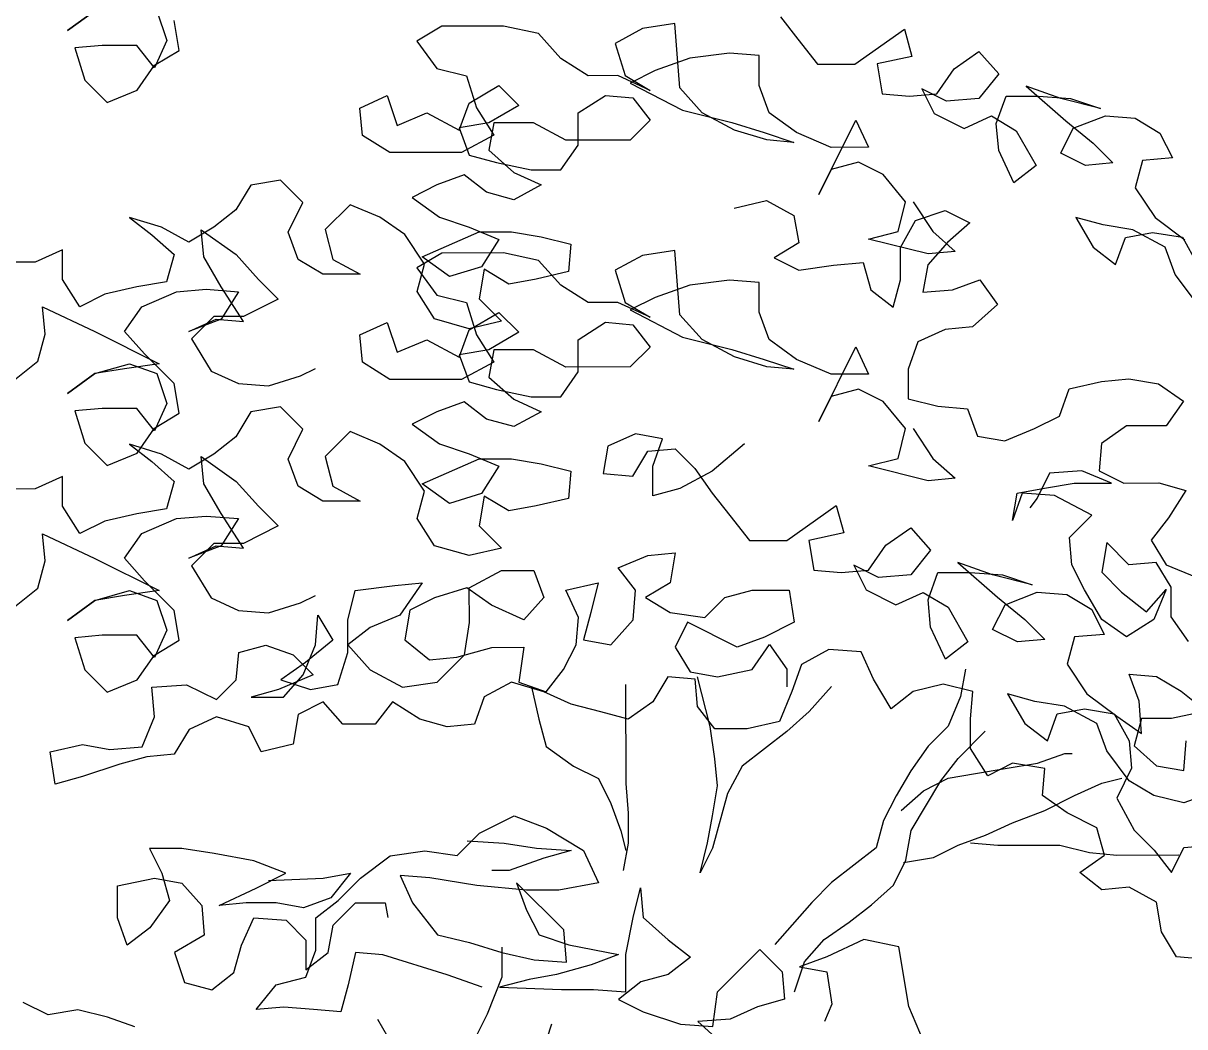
# Model space of a CAD drawing. Header units: millimetres. Extents: x 87938 to 265635, y 330093 to 434310.
# Drawn here: x 107200 to 108767, y 373832 to 375187 of the extents above; entities that cross this region are included whole.
import ezdxf

# ---------------------------------------------------------------- set-up
doc = ezdxf.new("R2010")
doc.units = ezdxf.units.MM

# ---------------------------------------------------------------- blocks, each defined once
blk = doc.blocks.new('A$C2800069E')
for p, q in [((1846.3, 7663.5), (1818, 7642.9)), ((1818, 7642.9), (1846.3, 7663.5)), ((1910.7, 7663.6), (1921, 7632.7)), ((2558, 7657.1), (2576, 7633.9)), ((1933.9, 7622.4), (1928.7, 7653.3)), ((2206.4, 7647.5), (2180.7, 7632)), ((2270.7, 7647.5), (2206.4, 7647.5)), ((2306.8, 7639.9), (2270.7, 7647.5)), ((2414.9, 7645.1), (2386.6, 7629.6)), ((2448.4, 7650.3), (2414.9, 7645.1)), ((2451, 7614.2), (2448.4, 7650.3)), ((2635.2, 7608.2), (2686.7, 7644.3)), ((2686.7, 7644.3), (2694.4, 7616)), ((1921, 7632.7), (1908.2, 7604.4)), ((2180.7, 7632), (2201.3, 7603.7)), ((2330, 7614.1), (2306.8, 7639.9)), ((2576, 7633.9), (2596.6, 7608.2)), ((1854.1, 7627.5), (1825.8, 7624.9)), ((1825.8, 7624.9), (1836.1, 7591.5)), ((1890.1, 7627.5), (1854.1, 7627.5)), ((1908.2, 7604.4), (1890.1, 7627.5)), ((1908.2, 7607), (1933.9, 7622.4)), ((2386.6, 7629.6), (2396.9, 7596.2)), ((2505, 7619.4), (2463.8, 7614.3)), ((2535.9, 7616.9), (2505, 7619.4)), ((2738.2, 7603.2), (2763.9, 7621.2)), ((2763.9, 7621.2), (2784.6, 7598.1)), ((2358.3, 7596.1), (2330, 7614.1)), ((2463.8, 7614.3), (2427.8, 7601.4)), ((2453.6, 7583.4), (2451, 7614.2)), ((2535.9, 7586), (2535.9, 7616.9)), ((2596.6, 7608.2), (2635.2, 7608.2)), ((2694.4, 7616), (2658.4, 7608.3)), ((2658.4, 7608.3), (2663.6, 7577.4)), ((1890.2, 7581.2), (1908.2, 7607)), ((2201.3, 7603.7), (2232.2, 7596)), ((2232.2, 7596), (2242.5, 7562.6)), ((2389.2, 7596.2), (2358.3, 7596.1)), ((2422.7, 7580.8), (2389.2, 7596.2)), ((2396.9, 7596.2), (2422.7, 7580.8)), ((2427.8, 7601.4), (2402.1, 7588.5)), ((2720.2, 7577.4), (2738.2, 7603.2)), ((2784.6, 7598.1), (2764, 7572.3)), ((1836.1, 7591.5), (1859.3, 7568.3)), ((2234.8, 7567.7), (2265.7, 7585.8)), ((2265.7, 7585.8), (2286.3, 7565.2)), ((2402.1, 7588.5), (2456.2, 7560.2)), ((2476.8, 7557.6), (2453.6, 7583.4)), ((2546.3, 7557.7), (2535.9, 7586)), ((2848.9, 7572.4), (2812.9, 7585.2)), ((2812.9, 7585.2), (2854.1, 7549.2)), ((1859.3, 7568.3), (1890.2, 7581.2)), ((2121.5, 7562.5), (2149.8, 7575.4)), ((2149.8, 7575.4), (2160.2, 7544.5)), ((2348.1, 7557.5), (2376.4, 7575.6)), ((2376.4, 7575.6), (2404.7, 7573)), ((2404.7, 7573), (2422.7, 7549.9)), ((2663.6, 7577.4), (2691.9, 7574.8)), ((2691.9, 7574.8), (2720.2, 7577.4)), ((2730.5, 7569.7), (2704.8, 7582.6)), ((2704.8, 7582.6), (2717.7, 7556.8)), ((2764, 7572.3), (2730.5, 7569.7)), ((2782, 7546.6), (2792.3, 7574.9)), ((2792.3, 7574.9), (2825.8, 7575)), ((2825.8, 7575), (2859.2, 7572.4)), ((2890.1, 7562.1), (2848.9, 7572.4)), ((2859.2, 7572.4), (2890.1, 7562.1)), ((2124.1, 7534.1), (2121.5, 7562.5)), ((2224.5, 7539.4), (2234.8, 7567.7)), ((2242.5, 7562.6), (2260.6, 7534.3)), ((2286.3, 7565.2), (2255.4, 7547.1)), ((2456.2, 7560.2), (2507.7, 7547.4)), ((2160.2, 7544.5), (2191, 7557.4)), ((2191, 7557.4), (2224.5, 7539.4)), ((2255.4, 7547.1), (2224.5, 7542)), ((2260.5, 7547.1), (2255.4, 7518.8)), ((2301.7, 7547.2), (2260.5, 7547.1)), ((2335.2, 7529.2), (2301.7, 7547.2)), ((2348.1, 7524.1), (2348.1, 7557.5)), ((2422.7, 7549.9), (2402.1, 7529.3)), ((2510.2, 7539.6), (2476.8, 7557.6)), ((2507.7, 7547.4), (2541.1, 7537.1)), ((2574.6, 7537.1), (2546.3, 7557.7)), ((2597.8, 7472.8), (2636.4, 7550.1)), ((2636.4, 7550.1), (2649.3, 7521.8)), ((2717.7, 7556.8), (2748.6, 7541.4)), ((2748.6, 7541.4), (2776.9, 7554.3)), ((2776.9, 7554.3), (2802.6, 7538.9)), ((2854.1, 7549.2), (2882.4, 7526.1)), ((2861.8, 7541.5), (2895.3, 7554.4)), ((2895.3, 7554.4), (2926.2, 7551.9)), ((2926.2, 7551.9), (2951.9, 7536.5)), ((2224.5, 7542), (2234.8, 7513.7)), ((2543.7, 7529.4), (2510.2, 7539.6)), ((2541.1, 7537.1), (2572, 7526.8)), ((2610.7, 7521.7), (2574.6, 7537.1)), ((2784.6, 7518.3), (2782, 7546.6)), ((2802.6, 7538.9), (2823.3, 7502.9)), ((2849, 7515.8), (2861.8, 7541.5)), ((2951.9, 7536.5), (2964.8, 7510.7)), ((2152.5, 7516.2), (2124.1, 7534.1)), ((2260.6, 7534.3), (2227.1, 7516.2)), ((2330.1, 7498.3), (2348.1, 7524.1)), ((2402.1, 7529.3), (2335.2, 7529.2)), ((2572, 7526.8), (2543.7, 7529.4)), ((2882.4, 7526.1), (2903.1, 7505.5)), ((2227.1, 7516.2), (2152.5, 7516.2)), ((2234.8, 7513.7), (2263.2, 7506)), ((2255.4, 7518.8), (2281.2, 7495.7)), ((2649.3, 7521.8), (2610.7, 7521.7)), ((2800.1, 7484.8), (2784.6, 7518.3)), ((2874.7, 7502.9), (2849, 7515.8)), ((2964.8, 7510.7), (2933.9, 7508.1)), ((2263.2, 7506), (2299.2, 7498.3)), ((2639, 7506.3), (2610.7, 7498.6)), ((2664.7, 7493.5), (2639, 7506.3)), ((2823.3, 7502.9), (2800.1, 7484.8)), ((2903.1, 7505.5), (2874.7, 7502.9)), ((2933.9, 7508.1), (2926.2, 7479.8)), ((2039.2, 7487.7), (2008.3, 7482.6)), ((2062.4, 7464.6), (2039.2, 7487.7)), ((2229.7, 7493.1), (2201.4, 7482.7)), ((2252.9, 7475.1), (2229.7, 7493.1)), ((2281.2, 7495.7), (2309.5, 7482.8)), ((2299.2, 7498.3), (2330.1, 7498.3)), ((2610.7, 7498.6), (2597.8, 7472.8)), ((2687.9, 7465.2), (2664.7, 7493.5)), ((2008.3, 7482.6), (1992.9, 7456.8)), ((2201.4, 7482.7), (2175.7, 7469.8)), ((2281.2, 7467.4), (2252.9, 7475.1)), ((2309.5, 7482.8), (2281.2, 7467.4)), ((2926.2, 7479.8), (2946.9, 7448.9)), ((2047, 7433.7), (2062.4, 7464.6)), ((2175.7, 7469.8), (2204, 7449.3)), ((2510.1, 7458.6), (2543.6, 7466.4)), ((2543.6, 7466.4), (2571.9, 7450.9)), ((2680.2, 7434.3), (2687.9, 7465.2)), ((2695.7, 7465.2), (2716.3, 7434.3)), ((1992.9, 7456.8), (1969.8, 7438.8)), ((2111.3, 7462.1), (2085.6, 7436.3)), ((2142.2, 7449.2), (2111.3, 7462.1)), ((2571.9, 7450.9), (2577.1, 7422.6)), ((2698, 7445.9), (2728.9, 7456.2)), ((2728.9, 7456.2), (2754.7, 7443.4)), ((1915.7, 7438.7), (1882.2, 7449)), ((1882.2, 7449), (1905.4, 7431)), ((1944, 7423.3), (1915.7, 7438.7)), ((1969.8, 7438.8), (1944, 7423.3)), ((2168, 7431.2), (2142.2, 7449.2)), ((2204, 7449.3), (2234.9, 7439)), ((2234.9, 7439), (2265.8, 7426.2)), ((2682.6, 7417.6), (2698, 7445.9)), ((2754.7, 7443.4), (2731.5, 7422.8)), ((2892.8, 7441.2), (2864.5, 7448.9)), ((2864.5, 7448.9), (2882.5, 7418)), ((2923.7, 7436), (2892.8, 7441.2)), ((2946.9, 7448.9), (2977.8, 7425.8)), ((1905.4, 7431), (1928.6, 7410.4)), ((1959.5, 7407.9), (1956.9, 7436.2)), ((1956.9, 7436.2), (1993, 7410.5)), ((2057.3, 7405.4), (2047, 7433.7)), ((2085.6, 7436.3), (2093.4, 7405.4)), ((2188.6, 7400.3), (2168, 7431.2)), ((2186, 7408.1), (2245.2, 7433.9)), ((2245.2, 7433.9), (2278.7, 7433.9)), ((2278.7, 7433.9), (2309.6, 7428.8)), ((2309.6, 7428.8), (2340.5, 7421.1)), ((2649.4, 7426.5), (2680.2, 7434.3)), ((2711.2, 7411.1), (2649.4, 7426.5)), ((2716.3, 7434.3), (2739.5, 7413.7)), ((2905.7, 7400), (2916, 7428.3)), ((2916, 7428.3), (2944.3, 7433.5)), ((2957.2, 7418), (2923.7, 7436)), ((2944.3, 7433.5), (2975.2, 7428.4)), ((2975.2, 7428.4), (2990.7, 7400.1)), ((1812.8, 7415.4), (1784.4, 7402.6)), ((1812.8, 7384.6), (1812.8, 7415.4)), ((2265.8, 7426.2), (2247.8, 7397.8)), ((2340.5, 7421.1), (2337.9, 7392.8)), ((2448.4, 7414.8), (2414.9, 7409.6)), ((2451, 7378.8), (2448.4, 7414.8)), ((2577.1, 7422.6), (2551.3, 7407.2)), ((2682.6, 7384.1), (2682.6, 7417.6)), ((2731.5, 7422.8), (2710.9, 7399.6)), ((2882.5, 7418), (2905.7, 7400)), ((2967.5, 7389.7), (2957.2, 7418)), ((1784.4, 7402.6), (1753.6, 7402.5)), ((1928.6, 7410.4), (1920.9, 7382.1)), ((1977.5, 7377), (1959.5, 7407.9)), ((1993, 7410.5), (2016.1, 7384.7)), ((2083.1, 7390), (2057.3, 7405.4)), ((2093.4, 7405.4), (2121.7, 7390)), ((2206.4, 7412), (2180.7, 7396.5)), ((2214.4, 7387.5), (2186, 7408.1)), ((2270.7, 7412.1), (2206.4, 7412)), ((2306.8, 7404.4), (2270.7, 7412.1)), ((2330, 7378.6), (2306.8, 7404.4)), ((2414.9, 7409.6), (2386.6, 7394.1)), ((2551.3, 7407.2), (2577.1, 7394.3)), ((2739.5, 7413.7), (2711.2, 7411.1)), ((2180.7, 7396.5), (2201.3, 7368.2)), ((2180.9, 7372), (2188.6, 7400.3)), ((2247.8, 7397.8), (2214.4, 7387.5)), ((2250.4, 7395.3), (2245.3, 7364.4)), ((2276.1, 7379.8), (2250.4, 7395.3)), ((2337.9, 7392.8), (2304.5, 7385)), ((2386.6, 7394.1), (2396.9, 7360.7)), ((2577.1, 7394.3), (2613.1, 7399.5)), ((2613.1, 7399.5), (2644, 7402.1)), ((2644, 7402.1), (2651.8, 7373.8)), ((2710.9, 7399.6), (2705.8, 7371.3)), ((1830.8, 7356.3), (1812.8, 7384.6)), ((1920.9, 7382.1), (1890, 7376.9)), ((2016.1, 7384.7), (2036.8, 7364.2)), ((2121.7, 7390), (2083.1, 7390)), ((2304.5, 7385), (2276.1, 7379.8)), ((2358.3, 7360.7), (2330, 7378.6)), ((2463.8, 7378.8), (2427.8, 7365.9)), ((2453.6, 7347.9), (2451, 7378.8)), ((2505, 7384), (2463.8, 7378.8)), ((2535.9, 7381.4), (2505, 7384)), ((2535.9, 7350.5), (2535.9, 7381.4)), ((2674.9, 7355.8), (2682.6, 7384.1)), ((2736.7, 7373.9), (2765, 7384.2)), ((2765, 7384.2), (2783.1, 7358.5)), ((2990.7, 7358.9), (2967.5, 7389.7)), ((1856.6, 7369.2), (1830.8, 7356.3)), ((1890, 7376.9), (1856.6, 7369.2)), ((1895.2, 7356.3), (1931.2, 7371.8)), ((1931.2, 7371.8), (1962.1, 7374.4)), ((1962.1, 7374.4), (1995.6, 7371.9)), ((2000.7, 7341), (1977.5, 7377)), ((1995.6, 7371.9), (1977.6, 7343.5)), ((2198.9, 7343.7), (2180.9, 7372)), ((2201.3, 7368.2), (2232.2, 7360.5)), ((2651.8, 7373.8), (2674.9, 7355.8)), ((2705.8, 7371.3), (2736.7, 7373.9)), ((1794.8, 7327.9), (1792.2, 7356.2)), ((1792.2, 7356.2), (1846.3, 7330.5)), ((1877.2, 7330.6), (1895.2, 7356.3)), ((2036.8, 7364.2), (2000.7, 7346.1)), ((2232.2, 7360.5), (2242.5, 7327.1)), ((2245.3, 7364.4), (2268.5, 7341.2)), ((2389.2, 7360.7), (2358.3, 7360.7)), ((2422.7, 7345.3), (2389.2, 7360.7)), ((2396.9, 7360.7), (2422.7, 7345.3)), ((2427.8, 7365.9), (2402.1, 7353)), ((2783.1, 7358.5), (2757.3, 7335.3)), ((1977.6, 7343.5), (1944.1, 7330.6)), ((1944.1, 7330.6), (1972.4, 7343.5)), ((1969.8, 7346.1), (1946.7, 7322.9)), ((2000.7, 7346.1), (1969.8, 7346.1)), ((1972.4, 7343.5), (2000.7, 7341)), ((2235, 7333.5), (2198.9, 7343.7)), ((2234.8, 7332.2), (2265.7, 7350.3)), ((2265.7, 7350.3), (2286.3, 7329.7)), ((2402.1, 7353), (2456.2, 7324.7)), ((2476.8, 7322.2), (2453.6, 7347.9)), ((2546.3, 7322.2), (2535.9, 7350.5)), ((1846.3, 7330.5), (1913.3, 7297.1)), ((1897.8, 7307.4), (1877.2, 7330.6)), ((2121.5, 7327), (2149.8, 7339.9)), ((2149.8, 7339.9), (2160.2, 7309)), ((2224.5, 7303.9), (2234.8, 7332.2)), ((2268.5, 7341.2), (2235, 7333.5)), ((2348.1, 7322), (2376.4, 7340.1)), ((2376.4, 7340.1), (2404.7, 7337.5)), ((2404.7, 7337.5), (2422.7, 7314.4)), ((2729, 7332.7), (2700.7, 7319.8)), ((2757.3, 7335.3), (2729, 7332.7)), ((1787.1, 7299.6), (1794.8, 7327.9)), ((1946.7, 7322.9), (1967.3, 7289.5)), ((2124.1, 7298.7), (2121.5, 7327)), ((2160.2, 7309), (2191, 7321.9)), ((2191, 7321.9), (2224.5, 7303.9)), ((2242.5, 7327.1), (2260.6, 7298.8)), ((2286.3, 7329.7), (2255.4, 7311.7)), ((2348.1, 7288.6), (2348.1, 7322)), ((2456.2, 7324.7), (2507.7, 7311.9)), ((2510.2, 7304.2), (2476.8, 7322.2)), ((2574.6, 7301.6), (2546.3, 7322.2)), ((2700.7, 7319.8), (2690.5, 7291.5)), ((1928.7, 7276.5), (1897.8, 7307.4)), ((2255.4, 7311.7), (2224.5, 7306.5)), ((2224.5, 7306.5), (2234.8, 7278.2)), ((2260.5, 7311.7), (2255.4, 7283.3)), ((2301.7, 7311.7), (2260.5, 7311.7)), ((2335.2, 7293.7), (2301.7, 7311.7)), ((2422.7, 7314.4), (2402.1, 7293.8)), ((2507.7, 7311.9), (2541.1, 7301.6)), ((2597.8, 7237.3), (2636.4, 7314.6)), ((2636.4, 7314.6), (2649.3, 7286.3)), ((1761.4, 7279), (1787.1, 7299.6)), ((1846.3, 7286.8), (1882.4, 7297.1)), ((1913.3, 7297.1), (1877.2, 7291.9)), ((1882.4, 7297.1), (1910.7, 7286.8)), ((2152.5, 7280.7), (2124.1, 7298.7)), ((2260.6, 7298.8), (2227.1, 7280.7)), ((2402.1, 7293.8), (2335.2, 7293.7)), ((2543.7, 7293.9), (2510.2, 7304.2)), ((2541.1, 7301.6), (2572, 7291.3)), ((2572, 7291.3), (2543.7, 7293.9)), ((2610.7, 7286.2), (2574.6, 7301.6)), ((1846.3, 7286.8), (1818, 7266.1)), ((1818, 7266.1), (1846.3, 7286.8)), ((1877.2, 7291.9), (1846.3, 7286.8)), ((1910.7, 7286.8), (1921, 7255.9)), ((1967.3, 7289.5), (1995.6, 7276.6)), ((2026.5, 7274.1), (2060, 7284.4)), ((2060, 7284.4), (2075.4, 7292.1)), ((2255.4, 7283.3), (2281.2, 7260.2)), ((2330.1, 7262.8), (2348.1, 7288.6)), ((2649.3, 7286.3), (2610.7, 7286.2)), ((2690.5, 7291.5), (2690.5, 7260.6)), ((1933.9, 7245.7), (1928.7, 7276.5)), ((1995.6, 7276.6), (2026.5, 7274.1)), ((2227.1, 7280.7), (2152.5, 7280.7)), ((2234.8, 7278.2), (2263.2, 7270.5)), ((2263.2, 7270.5), (2299.2, 7262.8)), ((2639, 7270.8), (2610.7, 7263.1)), ((2664.7, 7258), (2639, 7270.8)), ((2847.5, 7242.7), (2857.8, 7271)), ((2857.8, 7271), (2891.3, 7278.8)), ((2891.3, 7278.8), (2919.6, 7281.4)), ((2919.6, 7281.4), (2950.5, 7276.2)), ((2950.5, 7276.2), (2976.2, 7258.3)), ((2229.7, 7257.6), (2201.4, 7247.2)), ((2252.9, 7239.6), (2229.7, 7257.6)), ((2281.2, 7260.2), (2309.5, 7247.3)), ((2299.2, 7262.8), (2330.1, 7262.8)), ((2610.7, 7263.1), (2597.8, 7237.3)), ((2687.9, 7229.7), (2664.7, 7258)), ((2690.5, 7260.6), (2721.4, 7252.9)), ((2976.2, 7258.3), (2958.2, 7232.5)), ((1854.1, 7250.7), (1825.8, 7248.1)), ((1825.8, 7248.1), (1836.1, 7214.7)), ((1890.1, 7250.8), (1854.1, 7250.7)), ((1908.2, 7227.6), (1890.1, 7250.8)), ((1921, 7255.9), (1908.2, 7227.6)), ((1908.2, 7230.2), (1933.9, 7245.7)), ((2008.3, 7247.1), (1992.9, 7221.3)), ((2039.2, 7252.2), (2008.3, 7247.1)), ((2062.4, 7229.1), (2039.2, 7252.2)), ((2201.4, 7247.2), (2175.7, 7234.4)), ((2309.5, 7247.3), (2281.2, 7231.9)), ((2721.4, 7252.9), (2752.3, 7250.3)), ((2752.3, 7250.3), (2762.6, 7222)), ((2175.7, 7234.4), (2204, 7213.8)), ((2281.2, 7231.9), (2252.9, 7239.6)), ((2821.8, 7229.8), (2847.5, 7242.7)), ((1890.2, 7204.4), (1908.2, 7230.2)), ((2047, 7198.2), (2062.4, 7229.1)), ((2111.3, 7226.6), (2085.6, 7200.8)), ((2142.2, 7213.7), (2111.3, 7226.6)), ((2407.4, 7224.3), (2379, 7211.4)), ((2435.7, 7219.1), (2407.4, 7224.3)), ((2680.2, 7198.8), (2687.9, 7229.7)), ((2695.7, 7229.7), (2716.3, 7198.8)), ((2762.6, 7222), (2790.9, 7216.9)), ((2790.9, 7216.9), (2821.8, 7229.8)), ((2917, 7232.5), (2891.3, 7214.4)), ((2958.2, 7232.5), (2917, 7232.5)), ((1836.1, 7214.7), (1859.3, 7191.5)), ((1915.7, 7203.2), (1882.2, 7213.5)), ((1882.2, 7213.5), (1905.4, 7195.5)), ((1992.9, 7221.3), (1969.8, 7203.3)), ((2168, 7195.7), (2142.2, 7213.7)), ((2204, 7213.8), (2234.9, 7203.5)), ((2379, 7211.4), (2373.9, 7183)), ((2425.4, 7190.8), (2435.7, 7219.1)), ((2520.6, 7214.1), (2487.2, 7185.7)), ((2891.3, 7214.4), (2888.8, 7186.1)), ((1859.3, 7191.5), (1890.2, 7204.4)), ((1944, 7187.8), (1915.7, 7203.2)), ((1969.8, 7203.3), (1944, 7187.8)), ((1959.5, 7172.4), (1956.9, 7200.7)), ((1956.9, 7200.7), (1993, 7175)), ((2057.3, 7169.9), (2047, 7198.2)), ((2085.6, 7200.8), (2093.4, 7169.9)), ((2186, 7172.6), (2245.2, 7198.4)), ((2234.9, 7203.5), (2265.8, 7190.7)), ((2245.2, 7198.4), (2278.7, 7198.4)), ((2278.7, 7198.4), (2309.6, 7193.3)), ((2404.8, 7180.5), (2420.2, 7206.3)), ((2420.2, 7206.3), (2448.6, 7208.9)), ((2448.6, 7208.9), (2469.2, 7188.3)), ((2649.4, 7191), (2680.2, 7198.8)), ((2716.3, 7198.8), (2739.5, 7178.2)), ((1905.4, 7195.5), (1928.6, 7174.9)), ((2188.6, 7164.9), (2168, 7195.7)), ((2265.8, 7190.7), (2247.8, 7162.3)), ((2309.6, 7193.3), (2340.5, 7185.6)), ((2340.5, 7185.6), (2337.9, 7157.3)), ((2425.4, 7159.9), (2425.4, 7190.8)), ((2487.2, 7185.7), (2453.7, 7167.7)), ((2469.2, 7188.3), (2487.2, 7162.6)), ((2711.2, 7175.6), (2649.4, 7191)), ((2870.7, 7186.1), (2837.3, 7183.5)), ((2901.6, 7173.2), (2870.7, 7186.1)), ((2888.8, 7186.1), (2914.5, 7173.2)), ((1812.8, 7180), (1784.4, 7167.1)), ((1812.8, 7149.1), (1812.8, 7180)), ((1928.6, 7174.9), (1920.9, 7146.6)), ((1993, 7175), (2016.1, 7149.3)), ((2373.9, 7183), (2404.8, 7180.5)), ((2739.5, 7178.2), (2711.2, 7175.6)), ((2837.3, 7183.5), (2824.4, 7157.7)), ((2832.1, 7168), (2863, 7173.2)), ((2863, 7173.2), (2901.6, 7173.2)), ((2914.5, 7173.2), (2950.6, 7173.3)), ((2950.6, 7173.3), (2978.9, 7165.6)), ((1784.4, 7167.1), (1753.6, 7167)), ((1977.5, 7141.5), (1959.5, 7172.4)), ((2083.1, 7154.5), (2057.3, 7169.9)), ((2093.4, 7169.9), (2121.7, 7154.5)), ((2180.9, 7136.5), (2188.6, 7164.9)), ((2214.4, 7152), (2186, 7172.6)), ((2247.8, 7162.3), (2214.4, 7152)), ((2453.7, 7167.7), (2425.4, 7159.9)), ((2487.2, 7162.6), (2505.3, 7139.4)), ((2809, 7162.9), (2798.7, 7134.5)), ((2798.7, 7134.5), (2803.8, 7162.8)), ((2803.8, 7162.8), (2832.1, 7168)), ((2842.5, 7160.3), (2809, 7162.9)), ((2978.9, 7165.6), (2960.9, 7137.3)), ((1830.8, 7120.8), (1812.8, 7149.1)), ((2016.1, 7149.3), (2036.8, 7128.7)), ((2121.7, 7154.5), (2083.1, 7154.5)), ((2250.4, 7159.8), (2245.3, 7128.9)), ((2276.1, 7144.3), (2250.4, 7159.8)), ((2304.5, 7149.5), (2276.1, 7144.3)), ((2337.9, 7157.3), (2304.5, 7149.5)), ((2564.5, 7113.7), (2615.9, 7149.8)), ((2615.9, 7149.8), (2623.7, 7121.5)), ((2824.4, 7157.7), (2816.7, 7147.4)), ((2881.1, 7139.8), (2842.5, 7160.3)), ((1890, 7141.4), (1856.6, 7133.7)), ((1920.9, 7146.6), (1890, 7141.4)), ((1931.2, 7136.3), (1962.1, 7138.9)), ((1962.1, 7138.9), (1995.6, 7136.4)), ((2000.7, 7105.5), (1977.5, 7141.5)), ((2505.3, 7139.4), (2525.9, 7113.7)), ((2857.9, 7116.6), (2881.1, 7139.8)), ((2960.9, 7137.3), (2942.9, 7114.1)), ((1856.6, 7133.7), (1830.8, 7120.8)), ((1895.2, 7120.8), (1931.2, 7136.3)), ((1995.6, 7136.4), (1977.6, 7108)), ((2036.8, 7128.7), (2000.7, 7110.6)), ((2198.9, 7108.2), (2180.9, 7136.5)), ((2245.3, 7128.9), (2268.5, 7105.7)), ((2667.5, 7108.7), (2693.2, 7126.7)), ((2693.2, 7126.7), (2713.8, 7103.6)), ((1794.8, 7092.4), (1792.2, 7120.7)), ((1792.2, 7120.7), (1846.3, 7095)), ((1877.2, 7095.1), (1895.2, 7120.8)), ((2525.9, 7113.7), (2564.5, 7113.7)), ((2623.7, 7121.5), (2587.6, 7113.7)), ((2587.6, 7113.7), (2592.8, 7082.9)), ((2860.5, 7088.2), (2857.9, 7116.6)), ((2942.9, 7114.1), (2958.4, 7088.3)), ((1977.6, 7108), (1944.1, 7095.1)), ((1944.1, 7095.1), (1972.4, 7108)), ((1969.8, 7110.6), (1946.7, 7087.4)), ((2000.7, 7110.6), (1969.8, 7110.6)), ((1972.4, 7108), (2000.7, 7105.5)), ((2235, 7098), (2198.9, 7108.2)), ((2268.5, 7105.7), (2235, 7098)), ((2649.5, 7082.9), (2667.5, 7108.7)), ((2713.8, 7103.6), (2693.2, 7077.8)), ((2896.6, 7111.5), (2891.4, 7080.6)), ((2919.7, 7088.3), (2896.6, 7111.5)), ((1787.1, 7064.1), (1794.8, 7092.4)), ((1846.3, 7095), (1913.3, 7061.6)), ((1897.8, 7071.9), (1877.2, 7095.1)), ((2389.5, 7085.2), (2420.3, 7098.1)), ((2420.3, 7098.1), (2448.7, 7100.7)), ((2448.7, 7100.7), (2443.5, 7069.8)), ((2778.2, 7077.9), (2742.1, 7090.7)), ((2742.1, 7090.7), (2783.3, 7054.7)), ((2948.1, 7090.9), (2919.7, 7088.3)), ((2963.5, 7065.2), (2948.1, 7090.9)), ((1946.7, 7087.4), (1967.3, 7054)), ((2235, 7064.5), (2268.5, 7082.6)), ((2268.5, 7082.6), (2301.9, 7082.6)), ((2301.9, 7082.6), (2312.3, 7054.3)), ((2407.5, 7062.1), (2389.5, 7085.2)), ((2592.8, 7082.9), (2621.1, 7080.3)), ((2621.1, 7080.3), (2649.5, 7082.9)), ((2659.8, 7075.2), (2634, 7088)), ((2634, 7088), (2646.9, 7062.3)), ((2693.2, 7077.8), (2659.8, 7075.2)), ((2711.3, 7052.1), (2721.5, 7080.4)), ((2721.5, 7080.4), (2755, 7080.4)), ((2755, 7080.4), (2788.5, 7077.9)), ((2819.4, 7067.6), (2778.2, 7077.9)), ((2788.5, 7077.9), (2819.4, 7067.6)), ((2873.4, 7062.5), (2860.5, 7088.2)), ((2891.4, 7080.6), (2912, 7060)), ((2958.4, 7088.3), (2989.3, 7075.5)), ((1928.7, 7041.1), (1897.8, 7071.9)), ((2116.6, 7061.8), (2157.8, 7067)), ((2157.8, 7067), (2186.1, 7069.6)), ((2186.1, 7069.6), (2163, 7036.1)), ((2335.4, 7062), (2368.9, 7069.8)), ((2368.9, 7069.8), (2361.2, 7038.9)), ((2443.5, 7069.8), (2417.8, 7054.4)), ((2963.6, 7034.3), (2963.5, 7065.2)), ((1761.4, 7043.5), (1787.1, 7064.1)), ((1846.3, 7051.3), (1882.4, 7061.6)), ((1877.2, 7056.5), (1846.3, 7051.3)), ((1913.3, 7061.6), (1877.2, 7056.5)), ((1882.4, 7061.6), (1910.7, 7051.3)), ((1967.3, 7054), (1995.6, 7041.1)), ((2060, 7048.9), (2075.4, 7056.6)), ((2108.9, 7030.9), (2116.6, 7061.8)), ((2199, 7054.2), (2173.3, 7041.3)), ((2232.5, 7064.5), (2199, 7054.2)), ((2258.2, 7046.5), (2232.5, 7064.5)), ((2235.1, 7028.5), (2235, 7064.5)), ((2312.3, 7054.3), (2291.7, 7031.1)), ((2348.3, 7033.7), (2335.4, 7062)), ((2405, 7031.2), (2407.5, 7062.1)), ((2417.8, 7054.4), (2443.6, 7039)), ((2479.6, 7033.8), (2500.2, 7054.5)), ((2500.2, 7054.5), (2528.5, 7062.2)), ((2528.5, 7062.2), (2567.1, 7062.2)), ((2567.1, 7062.2), (2572.3, 7028.8)), ((2646.9, 7062.3), (2677.8, 7046.9)), ((2677.8, 7046.9), (2706.1, 7059.8)), ((2706.1, 7059.8), (2731.9, 7044.4)), ((2783.3, 7054.7), (2811.7, 7031.6)), ((2791.1, 7047), (2824.5, 7059.9)), ((2824.5, 7059.9), (2855.4, 7057.4)), ((2855.4, 7057.4), (2881.2, 7041.9)), ((2891.5, 7031.6), (2873.4, 7062.5)), ((2912, 7060), (2937.8, 7039.4)), ((2937.8, 7039.4), (2958.4, 7062.6)), ((2958.4, 7062.6), (2945.5, 7031.7)), ((1846.3, 7051.3), (1818, 7030.7)), ((1818, 7030.7), (1846.3, 7051.3)), ((1910.7, 7051.3), (1921, 7020.5)), ((1933.9, 7010.2), (1928.7, 7041.1)), ((1995.6, 7041.1), (2026.5, 7038.6)), ((2026.5, 7038.6), (2060, 7048.9)), ((2173.3, 7041.3), (2168.1, 7010.4)), ((2291.7, 7031.1), (2258.2, 7046.5)), ((2713.9, 7023.8), (2711.3, 7052.1)), ((2731.9, 7044.4), (2752.5, 7008.4)), ((2778.2, 7021.2), (2791.1, 7047)), ((2881.2, 7041.9), (2894.1, 7016.2)), ((2075.5, 7005.2), (2078, 7036)), ((2078, 7036), (2093.5, 7010.3)), ((2109, 6997.5), (2108.9, 7030.9)), ((2163, 7036.1), (2132.1, 7023.2)), ((2229.9, 6995), (2235.1, 7028.5)), ((2345.8, 7005.4), (2348.3, 7033.7)), ((2361.2, 7038.9), (2353.5, 7010.6)), ((2381.8, 7005.4), (2405, 7031.2)), ((2443.6, 7039), (2479.6, 7033.8)), ((2461.6, 7028.7), (2448.7, 7002.9)), ((2513.1, 7003), (2461.6, 7028.7)), ((2572.3, 7028.8), (2541.4, 7013.3)), ((2811.7, 7031.6), (2832.3, 7011)), ((2917.2, 7013.6), (2891.5, 7031.6)), ((2945.5, 7031.7), (2917.2, 7013.6)), ((2981.6, 7008.6), (2963.6, 7034.3)), ((1921, 7020.5), (1908.2, 6992.1)), ((2132.1, 7023.2), (2108.9, 7005.2)), ((2729.3, 6990.3), (2713.9, 7023.8)), ((2804, 7008.4), (2778.2, 7021.2)), ((1854.1, 7015.3), (1825.8, 7012.7)), ((1825.8, 7012.7), (1836.1, 6979.2)), ((1890.1, 7015.3), (1854.1, 7015.3)), ((1908.2, 6992.1), (1890.1, 7015.3)), ((1908.2, 6994.7), (1933.9, 7010.2)), ((1995.7, 6997.4), (2024, 7005.1)), ((2024, 7005.1), (2052.3, 6994.8)), ((2062.6, 6974.3), (2075.5, 7005.2)), ((2093.5, 7010.3), (2065.2, 6987.1)), ((2108.9, 7005.2), (2132.1, 6979.5)), ((2168.1, 7010.4), (2193.9, 6989.8)), ((2332.9, 6979.7), (2345.8, 7005.4)), ((2353.5, 7010.6), (2381.8, 7005.4)), ((2541.4, 7013.3), (2513.1, 7003)), ((2528.6, 6979.8), (2546.6, 7005.6)), ((2546.6, 7005.6), (2564.6, 6979.9)), ((2752.5, 7008.4), (2729.3, 6990.3)), ((2832.3, 7011), (2804, 7008.4)), ((2863.2, 7013.6), (2855.5, 6985.3)), ((2894.1, 7016.2), (2863.2, 7013.6)), ((1890.2, 6968.9), (1908.2, 6994.7)), ((1993.1, 6969), (1995.7, 6997.4)), ((2052.3, 6994.8), (2072.9, 6974.3)), ((2098.7, 6964), (2109, 6997.5)), ((2193.9, 6989.8), (2222.2, 6992.4)), ((2201.7, 6966.7), (2229.9, 6995)), ((2222.2, 6992.4), (2258.3, 7002.7)), ((2258.3, 7002.7), (2291.7, 7002.8)), ((2291.7, 7002.8), (2286.6, 6966.7)), ((2448.7, 7002.9), (2464.2, 6977.2)), ((2608.3, 7000.5), (2580, 6985)), ((2641.8, 6998), (2608.3, 7000.5)), ((2654.7, 6969.6), (2641.8, 6998)), ((2065.2, 6987.1), (2039.5, 6969.1)), ((2580, 6985), (2569.8, 6956.7)), ((2855.5, 6985.3), (2876.1, 6954.4)), ((1836.1, 6979.2), (1859.3, 6956)), ((1859.3, 6956), (1890.2, 6968.9)), ((1972.6, 6948.4), (1993.1, 6969)), ((2072.9, 6974.3), (2036.9, 6958.8)), ((2039.5, 6969.1), (2070.4, 6958.8)), ((2042.1, 6951.1), (2062.6, 6974.3)), ((2132.1, 6979.5), (2165.6, 6961.5)), ((2314.9, 6956.5), (2332.9, 6979.7)), ((2441, 6972), (2425.6, 6946.3)), ((2469.4, 6969.5), (2441, 6972)), ((2464.2, 6977.2), (2492.5, 6972.1)), ((2472, 6941.2), (2469.4, 6969.5)), ((2484.9, 6920.6), (2471.9, 6972.1)), ((2492.5, 6972.1), (2528.6, 6979.8)), ((2564.6, 6979.9), (2564.6, 6961.8)), ((2672.8, 6938.8), (2654.7, 6969.6)), ((2749.9, 6980), (2744.8, 6951.7)), ((2930.2, 6946.7), (2919.8, 6975)), ((2919.8, 6975), (2948.2, 6972.5)), ((2948.2, 6972.5), (2973.9, 6957.1)), ((1905.6, 6961.2), (1941.7, 6963.8)), ((1908.2, 6930.4), (1905.6, 6961.2)), ((1941.7, 6963.8), (1972.6, 6948.4)), ((2036.9, 6958.8), (2008.6, 6951)), ((2070.4, 6958.8), (2098.7, 6964)), ((2165.6, 6961.5), (2201.7, 6966.7)), ((2278.9, 6966.7), (2250.6, 6951.3)), ((2312.4, 6956.5), (2278.9, 6966.7)), ((2286.6, 6966.7), (2314.9, 6956.5)), ((2299.5, 6961.6), (2307.2, 6928.1)), ((2340.7, 6943.6), (2312.4, 6956.5)), ((2397.3, 6964.3), (2397.4, 6861.3)), ((2569.8, 6956.7), (2556.9, 6925.8)), ((2611, 6961.9), (2587.8, 6936.1)), ((2695.9, 6956.8), (2672.8, 6938.8)), ((2726.8, 6964.6), (2695.9, 6956.8)), ((2757.7, 6956.9), (2726.8, 6964.6)), ((2755.1, 6928.6), (2757.7, 6956.9)), ((2973.9, 6957.1), (2999.7, 6936.5)), ((2008.6, 6951), (2042.1, 6951.1)), ((2083.3, 6946), (2057.5, 6933.1)), ((2103.9, 6922.8), (2083.3, 6946)), ((2155.3, 6946), (2137.3, 6922.8)), ((2183.7, 6928), (2155.3, 6946)), ((2250.6, 6951.3), (2240.3, 6922.9)), ((2425.6, 6946.3), (2399.9, 6928.2)), ((2744.8, 6951.7), (2732, 6920.8)), ((2822.1, 6946.6), (2793.7, 6954.3)), ((2793.7, 6954.3), (2811.8, 6923.5)), ((2852.9, 6941.5), (2822.1, 6946.6)), ((2876.1, 6954.4), (2907, 6931.3)), ((2932.8, 6913.3), (2930.2, 6946.7)), ((2057.5, 6933.1), (2052.4, 6902.2)), ((2371.6, 6935.9), (2340.7, 6943.6)), ((2399.9, 6928.2), (2371.6, 6935.9)), ((2490, 6918), (2472, 6941.2)), ((2587.8, 6936.1), (2564.7, 6915.5)), ((2835, 6905.5), (2845.2, 6933.8)), ((2845.2, 6933.8), (2873.5, 6939)), ((2886.4, 6923.5), (2852.9, 6941.5)), ((2873.5, 6939), (2904.4, 6933.8)), ((2904.4, 6933.8), (2919.9, 6905.5)), ((2999.7, 6936.5), (2963.7, 6928.7)), ((1895.4, 6899.4), (1908.2, 6930.4)), ((1972.6, 6930.4), (1944.3, 6917.5)), ((2006.1, 6920.1), (1972.6, 6930.4)), ((2019, 6894.4), (2006.1, 6920.1)), ((2137.3, 6922.8), (2103.9, 6922.8)), ((2212, 6920.3), (2183.7, 6928)), ((2240.3, 6922.9), (2212, 6920.3)), ((2307.2, 6928.1), (2315, 6899.8)), ((2490, 6887.1), (2484.9, 6920.6)), ((2556.9, 6925.8), (2523.5, 6918)), ((2732, 6920.8), (2711.4, 6900.2)), ((2755.2, 6897.7), (2755.1, 6928.6)), ((2811.8, 6923.5), (2835, 6905.5)), ((2896.8, 6895.2), (2886.4, 6923.5)), ((2907, 6931.3), (2932.8, 6913.3)), ((2932.8, 6928.7), (2925.1, 6900.4)), ((2963.7, 6928.7), (2932.8, 6928.7)), ((1944.3, 6917.5), (1928.9, 6891.8)), ((2523.5, 6918), (2490, 6918)), ((2564.7, 6915.5), (2518.4, 6879.4)), ((2742.3, 6887.4), (2770.6, 6915.7)), ((1800.1, 6894.2), (1833.6, 6902)), ((1833.6, 6902), (1861.9, 6896.8)), ((1861.9, 6896.8), (1895.4, 6899.4)), ((2052.4, 6902.2), (2019, 6894.4)), ((2315, 6899.8), (2343.3, 6879.3)), ((2711.4, 6900.2), (2693.4, 6874.4)), ((2773.2, 6869.4), (2755.2, 6897.7)), ((2919.9, 6905.5), (2922.5, 6877.2)), ((2925.1, 6900.4), (2948.3, 6879.8)), ((2976.6, 6874.7), (2979.1, 6905.6)), ((1805.3, 6860.8), (1800.1, 6894.2)), ((1900.5, 6889.2), (1872.2, 6881.4)), ((1928.9, 6891.8), (1900.5, 6889.2)), ((2492.6, 6858.8), (2490, 6887.1)), ((2724.3, 6864.2), (2742.3, 6887.4)), ((2824.7, 6882.3), (2853, 6892.6)), ((2853, 6892.6), (2860.7, 6892.6)), ((2919.9, 6864.3), (2896.8, 6895.2)), ((1872.2, 6881.4), (1833.6, 6868.5)), ((2343.3, 6879.3), (2369.1, 6866.4)), ((2518.4, 6879.4), (2502.9, 6851.1)), ((2693.4, 6874.4), (2678, 6848.7)), ((2732, 6866.8), (2760.3, 6871.9)), ((2760.3, 6871.9), (2791.2, 6877.1)), ((2798.9, 6882.3), (2773.2, 6869.4)), ((2791.2, 6877.1), (2824.7, 6882.3)), ((2832.4, 6877.1), (2798.9, 6882.3)), ((2829.9, 6848.8), (2832.4, 6877.1)), ((2922.5, 6877.2), (2907.1, 6846.3)), ((2948.3, 6879.8), (2976.6, 6874.7)), ((1833.6, 6868.5), (1805.3, 6860.8)), ((2369.1, 6866.4), (2382, 6840.7)), ((2397.4, 6861.3), (2400, 6830.4)), ((2693.5, 6812.7), (2724.3, 6864.2)), ((2706.3, 6853.9), (2732, 6866.8)), ((2863.3, 6848.9), (2891.6, 6861.7)), ((2891.6, 6861.7), (2912.2, 6866.9)), ((2945.7, 6848.9), (2919.9, 6864.3)), ((2487.5, 6827.9), (2492.6, 6858.8)), ((2502.9, 6851.1), (2487.5, 6794.4)), ((2678, 6848.7), (2665.1, 6822.9)), ((2683.2, 6833.2), (2706.3, 6853.9)), ((2855.6, 6830.8), (2829.9, 6848.8)), ((2832.5, 6833.4), (2863.3, 6848.9)), ((2976.6, 6841.2), (2945.7, 6848.9)), ((3012.6, 6854.1), (2976.6, 6841.2)), ((2382, 6840.7), (2392.3, 6812.4)), ((2907.1, 6846.3), (2925.1, 6812.9)), ((2245.6, 6809.7), (2281.6, 6827.7)), ((2281.6, 6827.7), (2315.1, 6814.9)), ((2400, 6830.4), (2400, 6799.5)), ((2482.4, 6799.6), (2487.5, 6827.9)), ((2799, 6820.5), (2832.5, 6833.4)), ((2886.5, 6815.4), (2855.6, 6830.8)), ((2315.1, 6814.9), (2353.7, 6791.8)), ((2392.3, 6812.4), (2397.5, 6791.8)), ((2665.1, 6822.9), (2657.4, 6794.6)), ((2688.3, 6781.8), (2693.5, 6812.7)), ((2770.7, 6807.6), (2799, 6820.5)), ((2894.3, 6787.1), (2886.5, 6815.4)), ((2925.1, 6812.9), (2945.8, 6792.3)), ((2222.4, 6786.5), (2245.6, 6809.7)), ((2232.7, 6801.9), (2271.3, 6799.4)), ((2271.3, 6799.4), (2304.8, 6794.3)), ((2400, 6799.5), (2394.9, 6771.2)), ((2474.7, 6768.7), (2482.4, 6799.6)), ((2742.4, 6797.3), (2770.7, 6807.6)), ((2755.3, 6799.8), (2783.6, 6797.3)), ((1936.7, 6793.9), (1903.2, 6793.9)), ((1903.2, 6793.9), (1916.1, 6768.2)), ((1970.1, 6788.8), (1936.7, 6793.9)), ((2011.3, 6781.1), (1970.1, 6788.8)), ((2152.9, 6786.4), (2188.9, 6791.6)), ((2188.9, 6791.6), (2222.4, 6786.5)), ((2304.8, 6794.3), (2340.8, 6791.7)), ((2340.8, 6791.7), (2312.5, 6784)), ((2353.7, 6791.8), (2369.2, 6758.3)), ((2487.5, 6794.4), (2474.7, 6768.7)), ((2657.4, 6794.6), (2611.1, 6758.5)), ((2716.7, 6784.4), (2742.4, 6797.3)), ((2783.6, 6797.3), (2847.9, 6797.4)), ((2847.9, 6797.4), (2878.8, 6789.7)), ((2878.8, 6789.7), (2907.1, 6787.1)), ((2945.8, 6792.3), (2963.8, 6769.1)), ((2963.8, 6769.1), (2976.6, 6794.9)), ((2976.6, 6794.9), (3005, 6797.5)), ((2044.8, 6768.3), (2011.3, 6781.1)), ((2122, 6763.2), (2152.9, 6786.4)), ((2312.5, 6784), (2276.5, 6771.1)), ((2675.5, 6756), (2688.3, 6781.8)), ((2685.8, 6779.2), (2716.7, 6784.4)), ((2868.6, 6769.1), (2894.3, 6787.1)), ((2907.1, 6787.1), (2971.5, 6787.2)), ((1916.1, 6768.2), (1923.8, 6739.9)), ((2013.9, 6752.8), (2044.8, 6768.3)), ((2083.4, 6763.2), (2111.7, 6768.4)), ((2111.7, 6768.4), (2091.2, 6742.6)), ((2194.1, 6763.3), (2163.2, 6765.8)), ((2163.2, 6765.8), (2176.1, 6737.5)), ((2243, 6755.6), (2194.1, 6763.3)), ((2276.5, 6771.1), (2258.5, 6771.1)), ((2891.7, 6751.1), (2868.6, 6769.1)), ((1869.8, 6755.3), (1908.4, 6763)), ((1869.8, 6721.8), (1869.8, 6755.3)), ((1908.4, 6763), (1936.7, 6757.9)), ((1936.7, 6757.9), (1957.3, 6734.8)), ((1975.3, 6734.8), (2013.9, 6752.8)), ((2026.8, 6760.6), (2083.4, 6763.2)), ((2098.9, 6740), (2122, 6763.2)), ((2294.5, 6750.5), (2243, 6755.6)), ((2333.2, 6709.4), (2284.2, 6758.2)), ((2284.2, 6758.2), (2294.5, 6729.9)), ((2369.2, 6758.3), (2328, 6750.5)), ((2405.2, 6722.3), (2412.9, 6753.2)), ((2412.9, 6753.2), (2415.5, 6722.3)), ((2611.1, 6758.5), (2590.6, 6737.9)), ((2652.4, 6735.4), (2675.5, 6756)), ((2920.1, 6753.7), (2891.7, 6751.1)), ((2948.4, 6738.2), (2920.1, 6753.7)), ((1923.8, 6739.9), (1903.3, 6711.5)), ((2091.2, 6742.6), (2062.9, 6732.3)), ((2075.7, 6722), (2098.9, 6740)), ((2328, 6750.5), (2294.5, 6750.5)), ((1957.3, 6734.8), (1959.9, 6703.9)), ((2003.6, 6737.4), (1975.3, 6734.8)), ((2034.5, 6737.4), (2003.6, 6737.4)), ((2062.9, 6732.3), (2034.5, 6737.4)), ((2093.8, 6714.3), (2116.9, 6737.5)), ((2116.9, 6737.5), (2147.8, 6737.5)), ((2147.8, 6737.5), (2150.4, 6722.1)), ((2176.1, 6737.5), (2201.9, 6704.1)), ((2294.5, 6729.9), (2307.4, 6704.2)), ((2590.6, 6737.9), (2570, 6714.7)), ((2629.2, 6717.4), (2652.4, 6735.4)), ((2953.6, 6707.4), (2948.4, 6738.2)), ((1880.1, 6693.5), (1869.8, 6721.8)), ((1998.5, 6693.6), (2011.4, 6721.9)), ((2011.4, 6721.9), (2044.9, 6719.4)), ((2044.9, 6719.4), (2065.5, 6698.8)), ((2075.8, 6688.5), (2075.7, 6722)), ((2397.6, 6683.7), (2405.2, 6722.3)), ((2415.5, 6722.3), (2441.3, 6699.2)), ((2603.5, 6699.3), (2629.2, 6717.4)), ((1903.3, 6711.5), (1880.1, 6693.5)), ((1959.9, 6703.9), (1929, 6685.8)), ((2088.6, 6686), (2093.8, 6714.3)), ((2201.9, 6704.1), (2235.4, 6696.4)), ((2307.4, 6704.2), (2338.3, 6693.9)), ((2335.8, 6675.9), (2333.2, 6709.4)), ((2570, 6714.7), (2552, 6694.1)), ((2969, 6681.6), (2953.6, 6707.4)), ((1990.8, 6665.3), (1998.5, 6693.6)), ((2065.5, 6698.8), (2065.5, 6667.9)), ((2235.4, 6696.4), (2268.8, 6686.1)), ((2268.8, 6691.3), (2268.9, 6660.4)), ((2338.3, 6693.9), (2389.8, 6683.7)), ((2441.3, 6699.2), (2464.5, 6681.2)), ((2582.9, 6676.1), (2603.5, 6699.3)), ((2644.7, 6699.3), (2606.1, 6681.3)), ((2680.7, 6691.7), (2644.7, 6699.3)), ((2691.1, 6629.9), (2680.7, 6691.7)), ((1929, 6685.8), (1939.4, 6654.9)), ((2065.5, 6660.2), (2075.8, 6688.5)), ((2065.5, 6667.9), (2088.6, 6686)), ((2117, 6686), (2109.3, 6652.5)), ((2145.3, 6683.4), (2117, 6686)), ((2212.2, 6662.9), (2145.3, 6683.4)), ((2268.8, 6686.1), (2302.3, 6678.4)), ((2389.8, 6683.7), (2361.5, 6673.3)), ((2397.6, 6645.1), (2397.6, 6683.7)), ((2464.5, 6681.2), (2441.3, 6663.1)), ((2492.8, 6645.2), (2536.6, 6689)), ((2536.6, 6689), (2559.7, 6665.8)), ((2606.1, 6681.3), (2577.8, 6671)), ((2997.3, 6679.1), (2969, 6681.6)), ((2302.3, 6678.4), (2335.8, 6675.9)), ((2361.5, 6673.3), (2325.5, 6663)), ((2572.6, 6645.2), (2582.9, 6676.1)), ((2577.8, 6671), (2606.1, 6665.8)), ((1939.4, 6654.9), (1967.7, 6647.2)), ((1967.7, 6647.2), (1990.8, 6665.3)), ((2034.6, 6652.5), (2065.5, 6660.2)), ((2248.3, 6650.1), (2212.2, 6662.9)), ((2268.9, 6660.4), (2253.5, 6621.8)), ((2297.2, 6657.8), (2266.3, 6650.1)), ((2325.5, 6663), (2297.2, 6657.8)), ((2413, 6655.4), (2389.9, 6637.3)), ((2441.3, 6663.1), (2413, 6655.4)), ((2559.7, 6665.8), (2562.3, 6637.5)), ((2606.1, 6665.8), (2611.3, 6632.4)), ((2014, 6626.7), (2034.6, 6652.5)), ((2109.3, 6652.5), (2101.6, 6624.2)), ((2266.3, 6650.1), (2330.7, 6647.6)), ((2330.7, 6647.6), (2364.1, 6647.6)), ((2364.1, 6647.6), (2397.6, 6645.1)), ((2487.7, 6609.1), (2492.8, 6645.2)), ((1797.8, 6621.3), (1772.1, 6634.2)), ((2389.9, 6637.3), (2415.6, 6624.5)), ((2562.3, 6637.5), (2534, 6629.7)), ((2611.3, 6632.4), (2603.6, 6614.4)), ((1828.7, 6626.5), (1797.8, 6621.3)), ((1859.6, 6618.8), (1828.7, 6626.5)), ((1887.9, 6608.6), (1859.6, 6618.8)), ((2042.4, 6629.3), (2014, 6626.7)), ((2073.3, 6626.7), (2042.4, 6629.3)), ((2101.6, 6624.2), (2073.3, 6626.7)), ((2253.5, 6621.8), (2238, 6590.9)), ((2415.6, 6624.5), (2454.2, 6611.7)), ((2534, 6629.7), (2505.7, 6616.8)), ((2706.5, 6593.9), (2691.1, 6629.9)), ((2150.5, 6598.5), (2140.2, 6616.5)), ((2320.4, 6611.5), (2297.3, 6542)), ((2454.2, 6611.7), (2487.7, 6609.1)), ((2505.7, 6616.8), (2472.3, 6614.2)), ((2472.3, 6614.2), (2498, 6591.1))]:
    blk.add_line(p, q)

msp = doc.modelspace()

# ---------------------------------------------------------------- block references
at = {"xscale": 1.3, "yscale": 1.3, "zscale": 1.3}
msp.add_blockref('A$C2800069E', (104896.4, 365241), dxfattribs=at)

doc.saveas('drawing.dxf')
